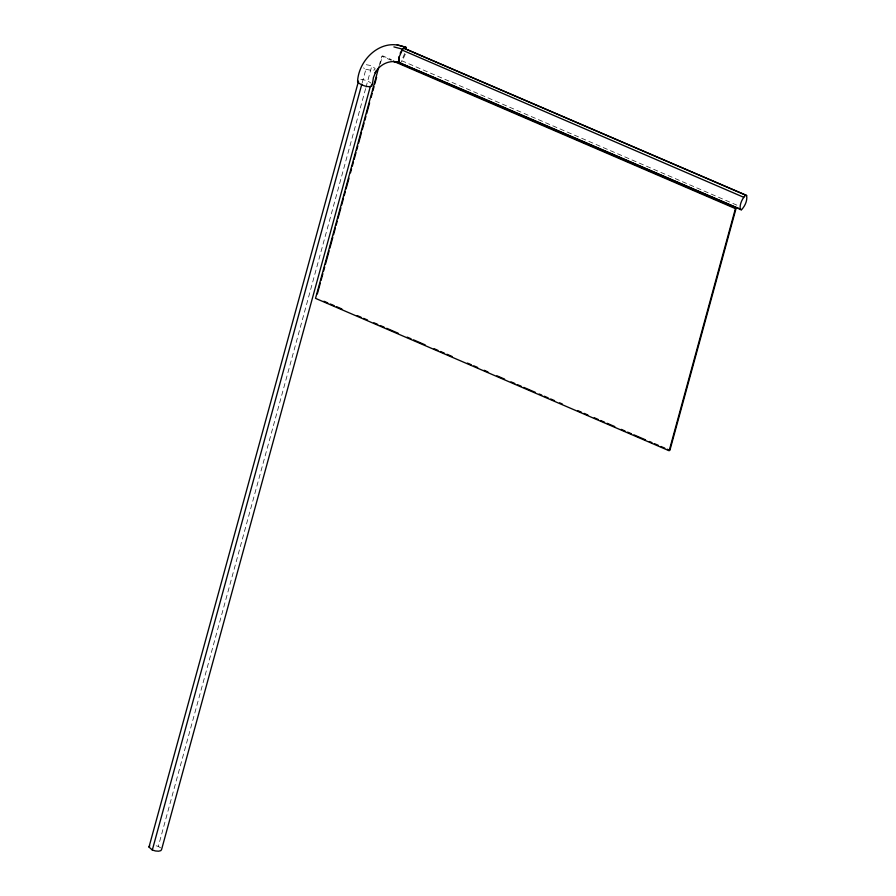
<?xml version="1.0" encoding="UTF-8"?>
<svg xmlns="http://www.w3.org/2000/svg" width="896" height="896" viewBox="0 0 896 896"><rect width="100%" height="100%" fill="white"/><g stroke="black" fill="none" stroke-linecap="round" stroke-linejoin="round"><path stroke-width="0.67" stroke-dasharray="4.48 3.36" d="M362.197 82.779L365.882 69.317L363.507 67.883M160.675 847.885L158.301 846.44L365.613 88.626M365.982 87.282L371.874 65.744L365.568 64.568M379.198 65.621L381.774 56.202L392.022 60.614M380.274 63.851L382.491 55.776L391.451 59.64M404.712 53.547L401.531 60.626L738.181 205.71M405.317 54.186L402.181 60.962L400.254 63M365.882 69.317L372.198 70.504L374.438 69.922L375.189 68.712L371.874 65.744M156.184 845.802L158.301 846.44M360.808 79.464A7.739 2.845 18.3 0 1 371.034 83.149"/><path stroke-width="1.34" d="M372.299 84.728L373.397 77.65L375.984 71.232L375.133 72.856C379.792 64.053 390.802 58.901 400.254 63L393.266 61.432M398.787 57.075L398.574 62.395L741.507 209.742C745.002 206.091 747.533 200.592 746.637 195.496L403.715 48.149L746.637 195.496M370.406 86.206L161.616 849.408L160.866 850.629L158.626 851.2L155.49 850.976L152.309 850.024L148.994 847.056L358.523 81.155M152.309 850.024L361.838 84.123M378.829 66.965L315.526 298.357L669.166 450.766L735.414 208.611L393.31 61.174M317.341 293.899L320.286 283.136M321.026 280.448L322.862 273.717M323.602 271.029L324.699 266.986M325.438 264.298L329.123 250.846M329.862 248.158L332.797 237.395M333.536 234.707L335.373 227.976M336.112 225.288L337.221 221.245M337.949 218.557L340.894 207.794M341.634 205.106L343.47 198.374M344.21 195.686L345.318 191.654M346.046 188.966L348.992 178.203M350.47 172.816L351.568 168.784M352.307 166.096L353.416 162.053M354.144 159.365L355.992 152.634M356.72 149.946L357.829 145.914M358.568 143.226L361.514 132.462M362.242 129.763L364.09 123.043M364.818 120.355L365.926 116.312M366.666 113.624L369.6 102.861M371.078 97.474L372.176 93.442M372.915 90.754L374.024 86.722M374.763 84.022L376.6 77.302M400.165 53.267L401.363 51.083M745.427 195.418C741.933 199.069 739.402 204.568 740.286 209.664M148.994 847.056L149.744 845.835M406.336 49.437L405.933 47.253L404.589 47.163L401.968 49.997L743.68 197.266M398.574 62.395L466.872 91.381M397.174 44.946L405.933 47.253M404.589 47.163C381.954 37.251 358.938 58.901 357.571 81.189A7.616 2.8 18.3 0 0 358.803 82.981A7.739 2.845 18.3 0 0 369.018 86.666L371.627 86.274L371.93 84.459M393.904 46.906L402.662 49.202L399.146 57.042L398.91 62.922M468.138 91.93L741.507 209.742M397.858 62.395L736.131 208.186L669.883 450.341L667.318 449.232M323.926 301.246L327.768 302.904M330.333 304.013L334.174 305.659M336.739 306.768L341.869 308.974M357.246 315.605L361.088 317.262M363.653 318.36L367.494 320.018M373.901 322.784L377.742 324.442M380.307 325.539L384.149 327.197M386.714 328.306L398.238 333.278M407.21 337.142L411.051 338.8M413.616 339.898L425.152 344.87M434.123 348.734L437.965 350.392M440.53 351.501L444.371 353.158M446.936 354.256L452.054 356.462M467.432 363.093L471.274 364.75M473.838 365.859L477.68 367.506M484.086 370.272L487.939 371.93M496.899 375.794L504.594 379.109M511 381.864L514.842 383.522M517.406 384.63L521.248 386.288M523.813 387.386L535.338 392.358M539.19 394.016L541.744 395.125M544.309 396.222L548.162 397.88M550.715 398.989L554.568 400.646M559.686 402.853L562.251 403.962M577.629 410.581L581.47 412.238M584.035 413.347L587.877 415.005M594.283 417.76L598.125 419.418M600.69 420.526L604.531 422.184M607.096 423.282L614.779 426.597M621.186 429.363L625.038 431.01M627.592 432.118L631.445 433.776M633.998 434.885L645.534 439.846M649.376 441.504L651.941 442.613M654.506 443.71L658.347 445.368M660.912 446.477L664.754 448.134"/></g></svg>
